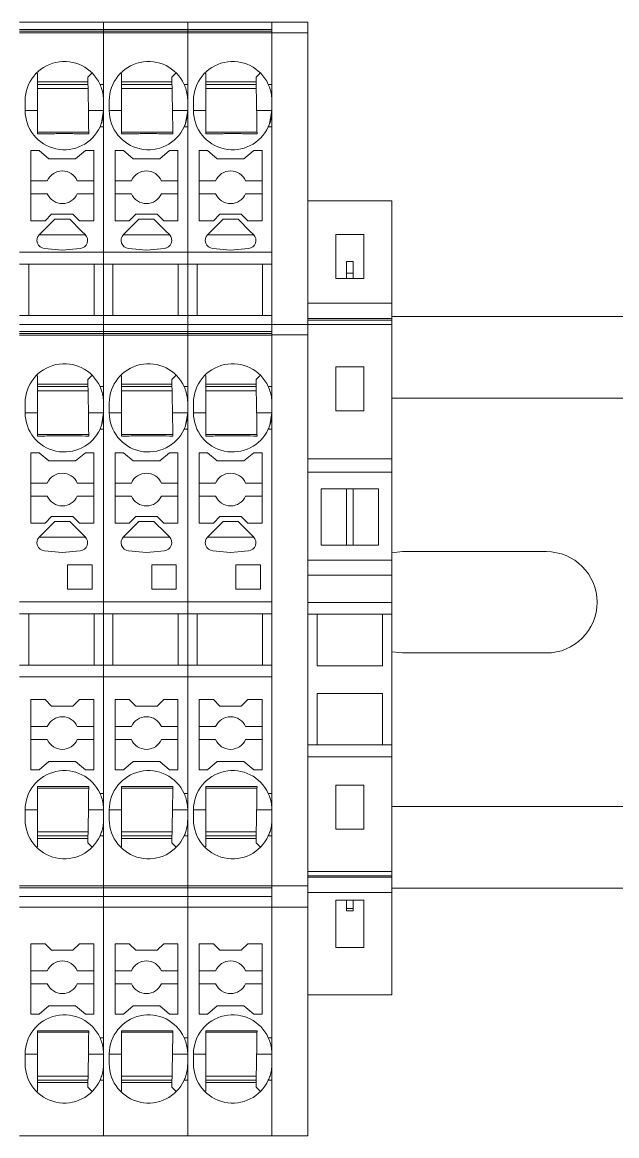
# Model space of a CAD drawing. Header units: millimetres. Extents: x 15 to 265, y 8 to 208.
# Drawn here: x 163.39 to 181.58, y 40.58 to 74.65 of the extents above; entities that cross this region are included whole.
import ezdxf

# ---------------------------------------------------------------- set-up
doc = ezdxf.new("R2010")
doc.units = ezdxf.units.MM

msp = doc.modelspace()

# ---------------------------------------------------------------- linework, layer by layer
at = {"color": 7, "linetype": 'Continuous', "lineweight": 15}
for p, q in [((165.88, 74.651), (163.305, 74.651)), ((165.88, 74.651), (165.88, 74.434)), ((168.455, 74.651), (165.88, 74.651)), ((171.03, 74.651), (168.455, 74.651)), ((168.455, 74.434), (168.455, 74.651)), ((171.03, 74.651), (172.13, 74.651)), ((171.03, 74.38), (171.03, 74.651)), ((172.13, 74.651), (172.13, 74.333)), ((165.88, 74.434), (163.305, 74.434)), ((163.305, 74.38), (165.88, 74.38)), ((163.305, 74.326), (165.88, 74.326)), ((165.88, 74.434), (165.88, 74.38)), ((168.455, 74.434), (165.88, 74.434)), ((165.88, 74.38), (165.88, 74.326)), ((165.88, 74.38), (168.455, 74.38)), ((165.88, 74.326), (165.88, 72.751)), ((165.88, 74.326), (168.455, 74.326)), ((165.88, 74.326), (165.88, 67.611)), ((171.03, 74.434), (168.455, 74.434)), ((168.455, 74.38), (168.455, 74.434)), ((168.455, 74.38), (171.03, 74.38)), ((168.455, 74.326), (168.455, 74.38)), ((168.455, 74.326), (171.03, 74.326)), ((168.455, 74.326), (168.455, 67.611)), ((168.455, 74.326), (168.455, 72.751)), ((171.03, 74.38), (171.03, 74.368)), ((171.03, 74.333), (171.03, 74.368)), ((171.03, 74.333), (172.13, 74.333)), ((171.03, 65.401), (171.03, 74.333)), ((171.03, 74.326), (171.03, 72.751)), ((172.13, 74.333), (172.13, 65.444)), ((163.831, 73.1), (163.855, 73.076)), ((163.855, 73.076), (163.855, 71.951)), ((165.528, 73.1), (165.396, 72.968)), ((165.414, 71.951), (165.396, 72.968)), ((166.406, 73.1), (166.43, 73.076)), ((166.43, 73.076), (166.43, 71.951)), ((168.103, 73.1), (167.971, 72.968)), ((167.989, 71.951), (167.971, 72.968)), ((168.981, 73.1), (169.005, 73.076)), ((169.005, 73.076), (169.005, 71.951)), ((170.678, 73.1), (170.546, 72.968)), ((170.564, 71.951), (170.546, 72.968)), ((165.399, 72.826), (163.855, 72.826)), ((165.4, 72.751), (163.855, 72.751)), ((163.855, 72.626), (165.402, 72.626)), ((165.88, 72.751), (165.771, 72.751)), ((167.974, 72.826), (166.43, 72.826)), ((167.975, 72.751), (166.43, 72.751)), ((166.43, 72.626), (167.977, 72.626)), ((168.455, 72.751), (168.346, 72.751)), ((170.549, 72.826), (169.005, 72.826)), ((170.55, 72.751), (169.005, 72.751)), ((169.005, 72.626), (170.552, 72.626)), ((171.03, 72.751), (170.921, 72.751)), ((163.48, 71.951), (163.48, 72.251)), ((166.055, 71.951), (166.055, 72.251)), ((168.63, 71.951), (168.63, 72.251)), ((163.48, 71.951), (163.855, 71.951)), ((165.414, 71.951), (165.88, 71.951)), ((165.815, 71.563), (165.88, 71.951)), ((166.055, 71.951), (166.43, 71.951)), ((167.989, 71.951), (168.455, 71.951)), ((168.39, 71.563), (168.455, 71.951)), ((168.63, 71.951), (169.005, 71.951)), ((170.564, 71.951), (171.03, 71.951)), ((170.959, 71.545), (171.03, 71.951)), ((163.855, 71.287), (165.43, 71.287)), ((165.88, 71.451), (165.771, 71.451)), ((165.88, 71.451), (165.88, 67.611)), ((166.43, 71.287), (168.005, 71.287)), ((168.455, 71.451), (168.346, 71.451)), ((168.455, 71.451), (168.455, 67.611)), ((169.005, 71.287), (170.58, 71.287)), ((171.03, 71.451), (170.921, 71.451)), ((171.03, 71.451), (171.03, 67.611)), ((163.91, 70.726), (163.655, 70.726)), ((163.655, 70.726), (163.655, 68.576)), ((164.208, 70.476), (163.91, 70.726)), ((165.324, 70.726), (165.026, 70.476)), ((165.58, 70.726), (165.324, 70.726)), ((165.58, 68.576), (165.58, 70.726)), ((166.485, 70.726), (166.23, 70.726)), ((166.23, 70.726), (166.23, 68.576)), ((166.783, 70.476), (166.485, 70.726)), ((167.899, 70.726), (167.601, 70.476)), ((168.155, 70.726), (167.899, 70.726)), ((168.155, 68.576), (168.155, 70.726)), ((169.06, 70.726), (168.805, 70.726)), ((168.805, 70.726), (168.805, 68.576)), ((169.358, 70.476), (169.06, 70.726)), ((170.474, 70.726), (170.176, 70.476)), ((170.73, 70.726), (170.474, 70.726)), ((170.73, 68.576), (170.73, 70.726)), ((165.026, 70.476), (164.208, 70.476)), ((167.601, 70.476), (166.783, 70.476)), ((170.176, 70.476), (169.358, 70.476)), ((163.655, 69.801), (164.159, 69.801)), ((165.58, 69.801), (165.076, 69.801)), ((166.23, 69.801), (166.734, 69.801)), ((168.155, 69.801), (167.651, 69.801)), ((168.805, 69.801), (169.309, 69.801)), ((170.73, 69.801), (170.226, 69.801)), ((164.159, 69.401), (163.655, 69.401)), ((165.58, 69.401), (165.076, 69.401)), ((166.734, 69.401), (166.23, 69.401)), ((168.155, 69.401), (167.651, 69.401)), ((169.309, 69.401), (168.805, 69.401)), ((170.73, 69.401), (170.226, 69.401)), ((174.705, 69.184), (172.13, 69.184)), ((174.705, 66.051), (174.705, 69.184)), ((163.655, 68.576), (164.09, 68.576)), ((164.389, 68.626), (163.916, 68.153)), ((164.09, 68.576), (164.29, 68.776)), ((164.29, 68.776), (164.944, 68.776)), ((164.389, 68.626), (164.846, 68.626)), ((165.209, 68.263), (164.846, 68.626)), ((164.944, 68.776), (165.144, 68.576)), ((165.144, 68.576), (165.58, 68.576)), ((166.23, 68.576), (166.665, 68.576)), ((166.964, 68.626), (166.491, 68.153)), ((166.665, 68.576), (166.865, 68.776)), ((166.865, 68.776), (167.519, 68.776)), ((166.964, 68.626), (167.421, 68.626)), ((167.784, 68.263), (167.421, 68.626)), ((167.519, 68.776), (167.719, 68.576)), ((167.719, 68.576), (168.155, 68.576)), ((168.805, 68.576), (169.24, 68.576)), ((169.539, 68.626), (169.066, 68.153)), ((169.24, 68.576), (169.44, 68.776)), ((169.44, 68.776), (170.094, 68.776)), ((169.539, 68.626), (169.996, 68.626)), ((170.359, 68.263), (169.996, 68.626)), ((170.094, 68.776), (170.294, 68.576)), ((170.294, 68.576), (170.73, 68.576)), ((165.319, 68.153), (165.209, 68.263)), ((167.894, 68.153), (167.784, 68.263)), ((170.469, 68.153), (170.359, 68.263)), ((172.992, 66.809), (172.992, 68.159)), ((172.992, 68.159), (173.842, 68.159)), ((173.842, 68.159), (173.842, 66.809)), ((163.906, 68.143), (165.329, 68.143)), ((166.481, 68.143), (167.904, 68.143)), ((169.056, 68.143), (170.479, 68.143)), ((163.305, 67.611), (165.88, 67.611)), ((164.069, 67.728), (164.617, 67.675)), ((164.617, 67.675), (165.166, 67.728)), ((165.88, 67.611), (165.88, 67.251)), ((165.88, 67.611), (168.455, 67.611)), ((166.644, 67.728), (167.192, 67.675)), ((167.192, 67.675), (167.741, 67.728)), ((168.455, 67.611), (171.03, 67.611)), ((168.455, 67.611), (168.455, 67.251)), ((169.219, 67.728), (169.767, 67.675)), ((169.767, 67.675), (170.316, 67.728)), ((163.305, 67.251), (165.88, 67.251)), ((163.592, 67.251), (163.592, 65.676)), ((165.592, 67.251), (165.592, 65.676)), ((165.88, 67.251), (165.88, 65.676)), ((165.88, 67.251), (168.455, 67.251)), ((166.167, 67.251), (166.167, 65.676)), ((168.167, 67.251), (168.167, 65.676)), ((168.455, 67.251), (171.03, 67.251)), ((168.455, 67.251), (168.455, 65.676)), ((168.742, 67.251), (168.742, 65.676)), ((170.742, 67.251), (170.742, 65.676)), ((173.517, 67.326), (173.317, 67.326)), ((173.317, 67.326), (173.317, 66.976)), ((173.517, 67.326), (173.517, 66.976)), ((173.842, 66.809), (172.992, 66.809)), ((173.317, 66.976), (173.517, 66.976)), ((173.317, 66.809), (173.317, 66.976)), ((173.517, 66.976), (173.517, 66.809)), ((172.13, 66.051), (174.705, 66.051)), ((174.705, 65.583), (174.705, 66.051)), ((165.88, 65.676), (163.305, 65.676)), ((165.88, 65.676), (165.88, 65.401)), ((168.455, 65.676), (165.88, 65.676)), ((171.03, 65.676), (168.455, 65.676)), ((168.455, 65.401), (168.455, 65.676)), ((171.03, 65.676), (171.03, 65.401)), ((174.705, 65.583), (172.13, 65.583)), ((174.705, 65.533), (172.13, 65.533)), ((172.13, 65.444), (172.13, 65.404)), ((239.73, 65.651), (174.705, 65.651)), ((174.705, 65.533), (174.705, 65.583)), ((174.705, 65.404), (174.705, 65.533)), ((165.88, 65.401), (163.305, 65.401)), ((165.88, 65.184), (163.305, 65.184)), ((163.305, 65.13), (165.88, 65.13)), ((165.88, 65.401), (165.88, 65.184)), ((168.455, 65.401), (165.88, 65.401)), ((165.88, 65.184), (165.88, 65.13)), ((168.455, 65.184), (165.88, 65.184)), ((165.88, 65.13), (165.88, 65.076)), ((165.88, 65.13), (168.455, 65.13)), ((171.03, 65.401), (168.455, 65.401)), ((168.455, 65.184), (168.455, 65.401)), ((171.03, 65.184), (168.455, 65.184)), ((168.455, 65.13), (168.455, 65.184)), ((168.455, 65.13), (171.03, 65.13)), ((168.455, 65.076), (168.455, 65.13)), ((171.03, 65.401), (172.13, 65.401)), ((171.03, 65.13), (171.03, 65.401)), ((171.03, 65.13), (171.03, 65.118)), ((171.03, 65.083), (171.03, 65.118)), ((171.03, 65.083), (172.13, 65.083)), ((171.03, 48.225), (171.03, 65.083)), ((174.705, 65.404), (172.13, 65.404)), ((172.13, 65.401), (172.13, 65.404)), ((172.13, 65.401), (172.13, 65.083)), ((172.13, 65.083), (172.13, 48.225)), ((174.705, 61.289), (174.705, 65.404)), ((163.305, 65.076), (165.88, 65.076)), ((165.88, 65.076), (165.88, 63.501)), ((165.88, 65.076), (168.455, 65.076)), ((165.88, 65.076), (165.88, 56.911)), ((168.455, 65.076), (171.03, 65.076)), ((168.455, 65.076), (168.455, 56.911)), ((168.455, 65.076), (168.455, 63.501)), ((171.03, 65.076), (171.03, 63.501)), ((172.992, 64.109), (173.842, 64.109)), ((172.992, 62.759), (172.992, 64.109)), ((173.842, 64.109), (173.842, 62.759)), ((163.831, 63.85), (163.855, 63.826)), ((163.855, 63.826), (163.855, 62.701)), ((165.528, 63.85), (165.396, 63.718)), ((166.406, 63.85), (166.43, 63.826)), ((166.43, 63.826), (166.43, 62.701)), ((168.103, 63.85), (167.971, 63.718)), ((168.981, 63.85), (169.005, 63.826)), ((169.005, 63.826), (169.005, 62.701)), ((170.678, 63.85), (170.546, 63.718)), ((165.399, 63.576), (163.855, 63.576)), ((165.4, 63.501), (163.855, 63.501)), ((165.414, 62.701), (165.396, 63.718)), ((165.88, 63.501), (165.771, 63.501)), ((167.974, 63.576), (166.43, 63.576)), ((167.975, 63.501), (166.43, 63.501)), ((167.989, 62.701), (167.971, 63.718)), ((168.455, 63.501), (168.346, 63.501)), ((170.549, 63.576), (169.005, 63.576)), ((170.55, 63.501), (169.005, 63.501)), ((170.564, 62.701), (170.546, 63.718)), ((171.03, 63.501), (170.921, 63.501)), ((163.855, 63.376), (165.402, 63.376)), ((165.88, 63.151), (165.869, 63.151)), ((166.43, 63.376), (167.977, 63.376)), ((168.455, 63.151), (168.444, 63.151)), ((169.005, 63.376), (170.552, 63.376)), ((171.03, 63.151), (171.019, 63.151)), ((239.73, 63.151), (174.705, 63.151)), ((163.48, 62.701), (163.48, 63.001)), ((163.48, 62.701), (163.855, 62.701)), ((165.414, 62.701), (165.88, 62.701)), ((165.815, 62.313), (165.88, 62.701)), ((166.055, 62.701), (166.055, 63.001)), ((166.055, 62.701), (166.43, 62.701)), ((167.989, 62.701), (168.455, 62.701)), ((168.39, 62.313), (168.455, 62.701)), ((168.63, 62.701), (168.63, 63.001)), ((168.63, 62.701), (169.005, 62.701)), ((170.564, 62.701), (171.03, 62.701)), ((170.965, 62.313), (171.03, 62.701)), ((173.842, 62.759), (172.992, 62.759)), ((163.855, 62.037), (165.43, 62.037)), ((165.88, 62.201), (165.771, 62.201)), ((165.88, 62.201), (165.88, 56.911)), ((166.43, 62.037), (168.005, 62.037)), ((168.455, 62.201), (168.346, 62.201)), ((168.455, 62.201), (168.455, 56.911)), ((169.005, 62.037), (170.58, 62.037)), ((171.03, 62.201), (170.921, 62.201)), ((171.03, 62.201), (171.03, 56.911)), ((163.91, 61.476), (163.655, 61.476)), ((163.655, 61.476), (163.655, 59.326)), ((164.208, 61.226), (163.91, 61.476)), ((165.324, 61.476), (165.026, 61.226)), ((165.58, 61.476), (165.324, 61.476)), ((165.58, 59.326), (165.58, 61.476)), ((166.485, 61.476), (166.23, 61.476)), ((166.23, 61.476), (166.23, 59.326)), ((166.783, 61.226), (166.485, 61.476)), ((167.899, 61.476), (167.601, 61.226)), ((168.155, 61.476), (167.899, 61.476)), ((168.155, 59.326), (168.155, 61.476)), ((169.06, 61.476), (168.805, 61.476)), ((168.805, 61.476), (168.805, 59.326)), ((169.358, 61.226), (169.06, 61.476)), ((170.474, 61.476), (170.176, 61.226)), ((170.73, 61.476), (170.474, 61.476)), ((170.73, 59.326), (170.73, 61.476)), ((165.026, 61.226), (164.208, 61.226)), ((167.601, 61.226), (166.783, 61.226)), ((170.176, 61.226), (169.358, 61.226)), ((172.13, 61.289), (174.705, 61.289)), ((174.705, 60.879), (174.705, 61.289)), ((172.13, 60.879), (174.705, 60.879)), ((174.705, 58.192), (174.705, 60.879)), ((164.159, 60.551), (163.655, 60.551)), ((165.076, 60.551), (165.58, 60.551)), ((166.734, 60.551), (166.23, 60.551)), ((167.651, 60.551), (168.155, 60.551)), ((169.309, 60.551), (168.805, 60.551)), ((170.226, 60.551), (170.73, 60.551)), ((172.542, 60.371), (174.292, 60.371)), ((172.542, 58.646), (172.542, 60.371)), ((173.317, 60.371), (173.317, 58.646)), ((173.517, 60.371), (173.517, 58.646)), ((174.292, 60.371), (174.292, 58.646)), ((164.159, 60.151), (163.655, 60.151)), ((165.58, 60.151), (165.076, 60.151)), ((166.734, 60.151), (166.23, 60.151)), ((168.155, 60.151), (167.651, 60.151)), ((169.309, 60.151), (168.805, 60.151)), ((170.73, 60.151), (170.226, 60.151)), ((163.655, 59.326), (164.09, 59.326)), ((164.389, 59.376), (163.916, 58.903)), ((164.09, 59.326), (164.29, 59.526)), ((164.29, 59.526), (164.944, 59.526)), ((164.389, 59.376), (164.846, 59.376)), ((165.209, 59.013), (164.846, 59.376)), ((164.944, 59.526), (165.144, 59.326)), ((165.144, 59.326), (165.58, 59.326)), ((166.23, 59.326), (166.665, 59.326)), ((166.964, 59.376), (166.491, 58.903)), ((166.665, 59.326), (166.865, 59.526)), ((166.865, 59.526), (167.519, 59.526)), ((166.964, 59.376), (167.421, 59.376)), ((167.784, 59.013), (167.421, 59.376)), ((167.519, 59.526), (167.719, 59.326)), ((167.719, 59.326), (168.155, 59.326)), ((168.805, 59.326), (169.24, 59.326)), ((169.539, 59.376), (169.066, 58.903)), ((169.24, 59.326), (169.44, 59.526)), ((169.44, 59.526), (170.094, 59.526)), ((169.539, 59.376), (169.996, 59.376)), ((170.359, 59.013), (169.996, 59.376)), ((170.094, 59.526), (170.294, 59.326)), ((170.294, 59.326), (170.73, 59.326)), ((165.319, 58.903), (165.209, 59.013)), ((167.894, 58.903), (167.784, 59.013)), ((170.469, 58.903), (170.359, 59.013)), ((163.906, 58.893), (165.329, 58.893)), ((166.481, 58.893), (167.904, 58.893)), ((169.056, 58.893), (170.479, 58.893)), ((174.292, 58.646), (172.542, 58.646)), ((164.069, 58.478), (164.617, 58.425)), ((164.617, 58.425), (165.166, 58.478)), ((166.644, 58.478), (167.192, 58.425)), ((167.192, 58.425), (167.741, 58.478)), ((169.219, 58.478), (169.767, 58.425)), ((169.767, 58.425), (170.316, 58.478)), ((175.03, 58.451), (174.705, 58.417)), ((179.43, 58.451), (175.03, 58.451)), ((165.53, 58.051), (164.78, 58.051)), ((164.78, 58.051), (164.78, 57.301)), ((165.53, 57.301), (165.53, 58.051)), ((168.105, 58.051), (167.355, 58.051)), ((167.355, 58.051), (167.355, 57.301)), ((168.105, 57.301), (168.105, 58.051)), ((170.68, 58.051), (169.93, 58.051)), ((169.93, 58.051), (169.93, 57.301)), ((170.68, 57.301), (170.68, 58.051)), ((174.705, 58.192), (172.13, 58.192)), ((174.705, 57.729), (174.705, 58.192)), ((172.13, 57.729), (174.705, 57.729)), ((174.705, 56.893), (174.705, 57.729)), ((164.78, 57.301), (165.53, 57.301)), ((167.355, 57.301), (168.105, 57.301)), ((169.93, 57.301), (170.68, 57.301)), ((163.305, 56.911), (165.88, 56.911)), ((165.88, 56.911), (165.88, 56.551)), ((165.88, 56.911), (168.455, 56.911)), ((168.455, 56.911), (171.03, 56.911)), ((168.455, 56.911), (168.455, 56.551)), ((174.705, 56.893), (172.13, 56.893)), ((174.705, 56.534), (174.705, 56.893)), ((163.305, 56.551), (165.88, 56.551)), ((163.592, 56.551), (163.592, 54.976)), ((165.592, 56.551), (165.592, 54.976)), ((165.88, 56.551), (165.88, 54.976)), ((165.88, 56.551), (168.455, 56.551)), ((166.167, 56.551), (166.167, 54.976)), ((168.167, 56.551), (168.167, 54.976)), ((168.455, 56.551), (171.03, 56.551)), ((168.455, 56.551), (168.455, 54.976)), ((168.742, 56.551), (168.742, 54.976)), ((170.742, 56.551), (170.742, 54.976)), ((172.13, 56.534), (174.705, 56.534)), ((172.417, 54.959), (172.417, 56.534)), ((174.417, 56.534), (174.417, 54.959)), ((174.705, 52.534), (174.705, 56.534)), ((174.705, 55.386), (175.03, 55.351)), ((175.03, 55.351), (179.43, 55.351)), ((163.305, 54.976), (165.88, 54.976)), ((165.88, 54.976), (165.88, 54.617)), ((165.88, 54.976), (168.455, 54.976)), ((168.455, 54.976), (171.03, 54.976)), ((168.455, 54.976), (168.455, 54.617)), ((174.417, 54.959), (172.417, 54.959)), ((163.305, 54.617), (165.88, 54.617)), ((165.88, 54.617), (165.88, 51.051)), ((165.88, 54.617), (168.455, 54.617)), ((165.88, 54.617), (165.88, 48.224)), ((168.455, 54.617), (171.03, 54.617)), ((168.455, 54.617), (168.455, 48.224)), ((168.455, 54.617), (168.455, 51.051)), ((171.03, 54.617), (171.03, 51.051)), ((163.655, 53.926), (163.655, 51.776)), ((164.09, 53.926), (163.655, 53.926)), ((164.29, 53.726), (164.09, 53.926)), ((165.144, 53.926), (164.944, 53.726)), ((165.58, 53.926), (165.144, 53.926)), ((165.58, 51.776), (165.58, 53.926)), ((166.23, 53.926), (166.23, 51.776)), ((166.665, 53.926), (166.23, 53.926)), ((166.865, 53.726), (166.665, 53.926)), ((167.719, 53.926), (167.519, 53.726)), ((168.155, 53.926), (167.719, 53.926)), ((168.155, 51.776), (168.155, 53.926)), ((168.805, 53.926), (168.805, 51.776)), ((169.24, 53.926), (168.805, 53.926)), ((169.44, 53.726), (169.24, 53.926)), ((170.294, 53.926), (170.094, 53.726)), ((170.73, 53.926), (170.294, 53.926)), ((170.73, 51.776), (170.73, 53.926)), ((172.417, 54.109), (174.417, 54.109)), ((172.417, 52.534), (172.417, 54.109)), ((174.417, 54.109), (174.417, 52.534)), ((164.944, 53.726), (164.29, 53.726)), ((167.519, 53.726), (166.865, 53.726)), ((170.094, 53.726), (169.44, 53.726)), ((164.159, 53.101), (163.655, 53.101)), ((165.58, 53.101), (165.076, 53.101)), ((166.734, 53.101), (166.23, 53.101)), ((168.155, 53.101), (167.651, 53.101)), ((169.309, 53.101), (168.805, 53.101)), ((170.73, 53.101), (170.226, 53.101)), ((164.159, 52.701), (163.655, 52.701)), ((165.076, 52.701), (165.58, 52.701)), ((166.734, 52.701), (166.23, 52.701)), ((167.651, 52.701), (168.155, 52.701)), ((169.309, 52.701), (168.805, 52.701)), ((170.226, 52.701), (170.73, 52.701)), ((174.705, 52.534), (172.13, 52.534)), ((174.705, 52.175), (174.705, 52.534)), ((172.13, 52.175), (174.705, 52.175)), ((174.705, 48.664), (174.705, 52.175)), ((163.91, 51.776), (164.208, 52.026)), ((164.208, 52.026), (165.026, 52.026)), ((165.026, 52.026), (165.324, 51.776)), ((166.485, 51.776), (166.783, 52.026)), ((166.783, 52.026), (167.601, 52.026)), ((167.601, 52.026), (167.899, 51.776)), ((169.06, 51.776), (169.358, 52.026)), ((169.358, 52.026), (170.176, 52.026)), ((170.176, 52.026), (170.474, 51.776)), ((163.655, 51.776), (163.91, 51.776)), ((165.324, 51.776), (165.58, 51.776)), ((166.23, 51.776), (166.485, 51.776)), ((167.899, 51.776), (168.155, 51.776)), ((168.805, 51.776), (169.06, 51.776)), ((170.474, 51.776), (170.73, 51.776)), ((163.855, 51.216), (165.43, 51.216)), ((166.43, 51.216), (168.005, 51.216)), ((169.005, 51.216), (170.58, 51.216)), ((172.992, 49.959), (172.992, 51.309)), ((172.992, 51.309), (173.842, 51.309)), ((173.842, 51.309), (173.842, 49.959)), ((165.88, 51.051), (165.771, 51.051)), ((168.455, 51.051), (168.346, 51.051)), ((171.03, 51.051), (170.921, 51.051)), ((163.48, 50.551), (163.48, 50.251)), ((163.855, 50.551), (163.48, 50.551)), ((163.855, 49.426), (163.855, 50.551)), ((165.414, 50.551), (165.396, 49.535)), ((165.88, 50.551), (165.414, 50.551)), ((165.88, 50.651), (165.876, 50.651)), ((166.055, 50.551), (166.055, 50.251)), ((166.43, 50.551), (166.055, 50.551)), ((166.43, 49.426), (166.43, 50.551)), ((167.989, 50.551), (167.971, 49.535)), ((168.455, 50.551), (167.989, 50.551)), ((168.455, 50.651), (168.451, 50.651)), ((168.63, 50.551), (168.63, 50.251)), ((169.005, 50.551), (168.63, 50.551)), ((169.005, 49.426), (169.005, 50.551)), ((170.564, 50.551), (170.546, 49.535)), ((171.03, 50.551), (170.564, 50.551)), ((171.03, 50.651), (171.026, 50.651)), ((239.73, 50.651), (174.705, 50.651)), ((163.855, 49.876), (165.402, 49.876)), ((165.4, 49.751), (163.855, 49.751)), ((165.88, 49.751), (165.771, 49.751)), ((165.88, 49.751), (165.88, 48.224)), ((166.43, 49.876), (167.977, 49.876)), ((167.975, 49.751), (166.43, 49.751)), ((168.455, 49.751), (168.346, 49.751)), ((168.455, 49.751), (168.455, 48.224)), ((169.005, 49.876), (170.552, 49.876)), ((170.55, 49.751), (169.005, 49.751)), ((171.03, 49.751), (170.921, 49.751)), ((171.03, 49.751), (171.03, 48.224)), ((173.842, 49.959), (172.992, 49.959)), ((163.855, 49.426), (163.831, 49.403)), ((165.399, 49.676), (163.855, 49.676)), ((165.396, 49.535), (165.528, 49.403)), ((166.43, 49.426), (166.406, 49.403)), ((167.974, 49.676), (166.43, 49.676)), ((167.971, 49.535), (168.103, 49.403)), ((169.005, 49.426), (168.981, 49.403)), ((170.549, 49.676), (169.005, 49.676)), ((170.546, 49.535), (170.678, 49.403)), ((172.13, 48.664), (174.705, 48.664)), ((172.13, 48.535), (174.705, 48.535)), ((174.705, 48.485), (172.13, 48.485)), ((174.705, 48.535), (174.705, 48.664)), ((174.705, 48.535), (174.705, 48.485)), ((174.705, 48.017), (174.705, 48.485)), ((165.88, 48.224), (163.305, 48.224)), ((165.88, 48.16), (163.305, 48.16)), ((165.88, 48.224), (165.88, 48.16)), ((168.455, 48.224), (165.88, 48.224)), ((165.88, 48.16), (165.88, 47.893)), ((168.455, 48.16), (165.88, 48.16)), ((171.03, 48.224), (168.455, 48.224)), ((168.455, 48.16), (168.455, 48.224)), ((171.03, 48.16), (168.455, 48.16)), ((168.455, 47.893), (168.455, 48.16)), ((171.03, 48.225), (172.13, 48.225)), ((171.03, 48.224), (171.03, 48.188)), ((171.03, 47.6), (171.03, 48.188)), ((172.13, 48.225), (172.13, 47.576)), ((174.705, 48.151), (239.73, 48.151)), ((163.305, 47.893), (165.88, 47.893)), ((165.88, 47.893), (165.88, 47.576)), ((165.88, 47.893), (168.455, 47.893)), ((168.455, 47.893), (171.03, 47.893)), ((168.455, 47.576), (168.455, 47.893)), ((174.705, 48.017), (172.13, 48.017)), ((172.992, 47.784), (173.842, 47.784)), ((172.992, 46.334), (172.992, 47.784)), ((173.317, 47.784), (173.317, 47.526)), ((173.517, 47.784), (173.517, 47.526)), ((173.842, 47.784), (173.842, 46.334)), ((174.705, 44.884), (174.705, 48.017)), ((163.305, 47.576), (165.88, 47.576)), ((165.88, 47.576), (165.88, 43.576)), ((165.88, 47.576), (168.455, 47.576)), ((165.88, 47.576), (165.88, 40.576)), ((168.455, 47.576), (171.03, 47.576)), ((168.455, 47.576), (168.455, 40.576)), ((168.455, 47.576), (168.455, 43.576)), ((171.03, 47.6), (171.03, 47.576)), ((171.03, 47.576), (172.13, 47.576)), ((171.03, 40.576), (171.03, 47.576)), ((171.03, 47.576), (171.03, 43.576)), ((172.13, 47.576), (172.13, 40.576)), ((173.517, 47.526), (173.317, 47.526)), ((173.317, 47.526), (173.317, 47.461)), ((173.517, 47.461), (173.317, 47.461)), ((173.517, 47.526), (173.517, 47.461)), ((164.09, 46.451), (163.655, 46.451)), ((163.655, 46.451), (163.655, 44.301)), ((164.29, 46.251), (164.09, 46.451)), ((165.144, 46.451), (164.944, 46.251)), ((165.58, 46.451), (165.144, 46.451)), ((165.58, 44.301), (165.58, 46.451)), ((166.665, 46.451), (166.23, 46.451)), ((166.23, 46.451), (166.23, 44.301)), ((166.865, 46.251), (166.665, 46.451)), ((167.719, 46.451), (167.519, 46.251)), ((168.155, 46.451), (167.719, 46.451)), ((168.155, 44.301), (168.155, 46.451)), ((169.24, 46.451), (168.805, 46.451)), ((168.805, 46.451), (168.805, 44.301)), ((169.44, 46.251), (169.24, 46.451)), ((170.294, 46.451), (170.094, 46.251)), ((170.73, 46.451), (170.294, 46.451)), ((170.73, 44.301), (170.73, 46.451)), ((164.944, 46.251), (164.29, 46.251)), ((167.519, 46.251), (166.865, 46.251)), ((170.094, 46.251), (169.44, 46.251)), ((172.992, 46.334), (173.842, 46.334)), ((164.159, 45.626), (163.655, 45.626)), ((165.58, 45.626), (165.076, 45.626)), ((166.734, 45.626), (166.23, 45.626)), ((168.155, 45.626), (167.651, 45.626)), ((169.309, 45.626), (168.805, 45.626)), ((170.73, 45.626), (170.226, 45.626)), ((163.655, 45.226), (164.159, 45.226)), ((165.58, 45.226), (165.076, 45.226)), ((166.23, 45.226), (166.734, 45.226)), ((168.155, 45.226), (167.651, 45.226)), ((168.805, 45.226), (169.309, 45.226)), ((170.73, 45.226), (170.226, 45.226)), ((172.13, 44.884), (174.705, 44.884)), ((163.655, 44.301), (163.91, 44.301)), ((163.91, 44.301), (164.208, 44.551)), ((164.208, 44.551), (165.026, 44.551)), ((165.026, 44.551), (165.324, 44.301)), ((165.324, 44.301), (165.58, 44.301)), ((166.23, 44.301), (166.485, 44.301)), ((166.485, 44.301), (166.783, 44.551)), ((166.783, 44.551), (167.601, 44.551)), ((167.601, 44.551), (167.899, 44.301)), ((167.899, 44.301), (168.155, 44.301)), ((168.805, 44.301), (169.06, 44.301)), ((169.06, 44.301), (169.358, 44.551)), ((169.358, 44.551), (170.176, 44.551)), ((170.176, 44.551), (170.474, 44.301)), ((170.474, 44.301), (170.73, 44.301)), ((163.855, 43.741), (165.43, 43.741)), ((166.43, 43.741), (168.005, 43.741)), ((169.005, 43.741), (170.58, 43.741)), ((165.88, 43.576), (165.771, 43.576)), ((168.455, 43.576), (168.346, 43.576)), ((171.03, 43.576), (170.921, 43.576)), ((163.48, 43.076), (163.48, 42.776)), ((163.855, 43.076), (163.48, 43.076)), ((163.855, 41.951), (163.855, 43.076)), ((165.414, 43.076), (165.396, 42.06)), ((165.88, 43.076), (165.414, 43.076)), ((166.055, 43.076), (166.055, 42.776)), ((166.43, 43.076), (166.055, 43.076)), ((166.43, 41.951), (166.43, 43.076)), ((167.989, 43.076), (167.971, 42.06)), ((168.455, 43.076), (167.989, 43.076)), ((168.63, 43.076), (168.63, 42.776)), ((169.005, 43.076), (168.63, 43.076)), ((169.005, 41.951), (169.005, 43.076)), ((170.564, 43.076), (170.546, 42.06)), ((171.03, 43.076), (170.564, 43.076)), ((163.855, 42.401), (165.402, 42.401)), ((165.4, 42.276), (163.855, 42.276)), ((165.88, 42.276), (165.771, 42.276)), ((165.88, 42.276), (165.88, 40.576)), ((166.43, 42.401), (167.977, 42.401)), ((167.975, 42.276), (166.43, 42.276)), ((168.455, 42.276), (168.346, 42.276)), ((168.455, 42.276), (168.455, 40.576)), ((169.005, 42.401), (170.552, 42.401)), ((170.55, 42.276), (169.005, 42.276)), ((171.03, 42.276), (170.921, 42.276)), ((171.03, 42.276), (171.03, 40.576)), ((163.855, 41.951), (163.831, 41.928)), ((165.399, 42.201), (163.855, 42.201)), ((165.396, 42.06), (165.528, 41.928)), ((166.43, 41.951), (166.406, 41.928)), ((167.974, 42.201), (166.43, 42.201)), ((167.971, 42.06), (168.103, 41.928)), ((169.005, 41.951), (168.981, 41.928)), ((170.549, 42.201), (169.005, 42.201)), ((170.546, 42.06), (170.678, 41.928)), ((165.88, 40.576), (163.305, 40.576)), ((168.455, 40.576), (165.88, 40.576)), ((171.03, 40.576), (168.455, 40.576)), ((171.03, 40.576), (172.13, 40.576))]:
    msp.add_line(p, q, dxfattribs=at)
for centre, radius, start, end in [((164.68, 72.251), 1.2, 24.6243, 180), ((167.255, 72.251), 1.2, 24.6243, 180), ((169.83, 72.251), 1.2, 24.6243, 180), ((164.68, 71.951), 1.2, 180, 335.3757), ((167.255, 71.951), 1.2, 180, 335.3757), ((169.83, 71.951), 1.2, 180, 335.3757), ((164.617, 69.601), 0.5, 23.5782, 156.4218), ((167.192, 69.601), 0.5, 23.5782, 156.4218), ((169.767, 69.601), 0.5, 23.5782, 156.4218), ((164.617, 69.601), 0.5, 203.5782, 336.4218), ((167.192, 69.601), 0.5, 203.5782, 336.4218), ((169.767, 69.601), 0.5, 203.5782, 336.4218), ((164.092, 67.976), 0.25, 135, 264.5597), ((165.142, 67.976), 0.25, 275.4403, 45), ((166.667, 67.976), 0.25, 135, 264.5597), ((167.717, 67.976), 0.25, 275.4403, 45), ((169.242, 67.976), 0.25, 135, 264.5597), ((170.292, 67.976), 0.25, 275.4403, 45), ((164.68, 63.001), 1.2, 24.6243, 180), ((167.255, 63.001), 1.2, 24.6243, 180), ((169.83, 63.001), 1.2, 24.6243, 180), ((164.68, 62.701), 1.2, 180, 335.3757), ((167.255, 62.701), 1.2, 180, 335.3757), ((169.83, 62.701), 1.2, 180, 335.3757), ((164.617, 60.351), 0.5, 23.5782, 156.4218), ((167.192, 60.351), 0.5, 23.5782, 156.4218), ((169.767, 60.351), 0.5, 23.5782, 156.4218), ((164.617, 60.351), 0.5, 203.5782, 336.4218), ((167.192, 60.351), 0.5, 203.5782, 336.4218), ((169.767, 60.351), 0.5, 203.5782, 336.4218), ((164.092, 58.726), 0.25, 135, 264.5597), ((165.142, 58.726), 0.25, 275.4403, 45), ((166.667, 58.726), 0.25, 135, 264.5597), ((167.717, 58.726), 0.25, 275.4403, 45), ((169.242, 58.726), 0.25, 135, 264.5597), ((170.292, 58.726), 0.25, 275.4403, 45), ((179.43, 56.901), 1.55, 270, 90), ((164.617, 52.901), 0.5, 23.5782, 156.4218), ((167.192, 52.901), 0.5, 23.5782, 156.4218), ((169.767, 52.901), 0.5, 23.5782, 156.4218), ((164.617, 52.901), 0.5, 203.5782, 336.4218), ((167.192, 52.901), 0.5, 203.5782, 336.4218), ((169.767, 52.901), 0.5, 203.5782, 336.4218), ((164.68, 50.551), 1.2, 24.6243, 180), ((167.255, 50.551), 1.2, 24.6243, 180), ((169.83, 50.551), 1.2, 24.6243, 180), ((164.68, 50.251), 1.2, 180, 335.3757), ((167.255, 50.251), 1.2, 180, 335.3757), ((169.83, 50.251), 1.2, 180, 335.3757), ((164.617, 45.426), 0.5, 23.5782, 156.4218), ((167.192, 45.426), 0.5, 23.5782, 156.4218), ((169.767, 45.426), 0.5, 23.5782, 156.4218), ((164.617, 45.426), 0.5, 203.5782, 336.4218), ((167.192, 45.426), 0.5, 203.5782, 336.4218), ((169.767, 45.426), 0.5, 203.5782, 336.4218), ((164.68, 43.076), 1.2, 24.6243, 180), ((167.255, 43.076), 1.2, 24.6243, 180), ((169.83, 43.076), 1.2, 24.6243, 180), ((164.68, 42.776), 1.2, 180, 335.3757), ((167.255, 42.776), 1.2, 180, 335.3757), ((169.83, 42.776), 1.2, 180, 335.3757)]:
    msp.add_arc(centre, radius, start, end, dxfattribs=at)
for points, knots in [([(165.771, 72.751), (165.794, 72.696), (165.837, 72.591), (165.874, 72.41), (165.878, 72.296), (165.88, 72.251)], [0, 0, 0, 0, 0.406693, 0.767315, 1, 1, 1, 1]), ([(168.346, 72.751), (168.369, 72.696), (168.412, 72.591), (168.449, 72.41), (168.453, 72.296), (168.455, 72.251)], [0, 0, 0, 0, 0.406693, 0.767315, 1, 1, 1, 1]), ([(170.921, 72.751), (170.944, 72.696), (170.987, 72.591), (171.024, 72.41), (171.028, 72.296), (171.03, 72.251)], [0, 0, 0, 0, 0.406693, 0.767315, 1, 1, 1, 1]), ([(163.855, 71.951), (163.855, 71.887), (163.855, 71.73), (163.855, 71.483), (163.855, 71.329), (163.855, 71.237)], [0, 0, 0, 0, 0.221485, 0.537532, 1, 1, 1, 1]), ([(165.426, 71.238), (165.424, 71.355), (165.421, 71.517), (165.417, 71.776), (165.415, 71.898), (165.414, 71.951)], [0, 0, 0, 0, 0.594686, 0.820984, 1, 1, 1, 1]), ([(165.88, 71.951), (165.877, 71.886), (165.87, 71.757), (165.826, 71.584), (165.789, 71.495), (165.771, 71.451)], [0, 0, 0, 0, 0.338397, 0.675497, 1, 1, 1, 1]), ([(166.43, 71.951), (166.43, 71.887), (166.43, 71.73), (166.43, 71.483), (166.43, 71.329), (166.43, 71.237)], [0, 0, 0, 0, 0.221485, 0.537532, 1, 1, 1, 1]), ([(168.001, 71.238), (167.999, 71.355), (167.996, 71.517), (167.992, 71.776), (167.99, 71.898), (167.989, 71.951)], [0, 0, 0, 0, 0.594686, 0.820984, 1, 1, 1, 1]), ([(168.455, 71.951), (168.452, 71.886), (168.445, 71.757), (168.401, 71.584), (168.364, 71.495), (168.346, 71.451)], [0, 0, 0, 0, 0.338397, 0.675497, 1, 1, 1, 1]), ([(169.005, 71.951), (169.005, 71.887), (169.005, 71.73), (169.005, 71.483), (169.005, 71.329), (169.005, 71.237)], [0, 0, 0, 0, 0.221485, 0.537532, 1, 1, 1, 1]), ([(170.576, 71.238), (170.574, 71.355), (170.571, 71.517), (170.567, 71.776), (170.565, 71.898), (170.564, 71.951)], [0, 0, 0, 0, 0.594686, 0.820984, 1, 1, 1, 1]), ([(171.03, 71.951), (171.027, 71.886), (171.02, 71.757), (170.976, 71.584), (170.939, 71.495), (170.921, 71.451)], [0, 0, 0, 0, 0.338397, 0.675497, 1, 1, 1, 1]), ([(163.855, 71.237), (164.005, 71.239), (164.191, 71.241), (164.494, 71.243), (164.652, 71.243), (164.822, 71.243), (165.115, 71.242), (165.291, 71.24), (165.426, 71.238)], [0, 0, 0, 0, 0.357293, 0.444287, 0.518254, 0.592604, 0.689691, 1, 1, 1, 1]), ([(166.43, 71.237), (166.58, 71.239), (166.766, 71.241), (167.069, 71.243), (167.227, 71.243), (167.397, 71.243), (167.69, 71.242), (167.866, 71.24), (168.001, 71.238)], [0, 0, 0, 0, 0.357293, 0.444287, 0.518254, 0.592604, 0.689691, 1, 1, 1, 1]), ([(169.005, 71.237), (169.155, 71.239), (169.341, 71.241), (169.644, 71.243), (169.802, 71.243), (169.972, 71.243), (170.265, 71.242), (170.441, 71.24), (170.576, 71.238)], [0, 0, 0, 0, 0.357293, 0.444287, 0.518254, 0.592604, 0.689691, 1, 1, 1, 1]), ([(165.771, 63.501), (165.794, 63.446), (165.837, 63.341), (165.874, 63.16), (165.878, 63.046), (165.88, 63.001)], [0, 0, 0, 0, 0.406693, 0.767315, 1, 1, 1, 1]), ([(168.346, 63.501), (168.369, 63.446), (168.412, 63.341), (168.449, 63.16), (168.453, 63.046), (168.455, 63.001)], [0, 0, 0, 0, 0.406693, 0.767315, 1, 1, 1, 1]), ([(170.921, 63.501), (170.944, 63.446), (170.987, 63.341), (171.024, 63.16), (171.028, 63.046), (171.03, 63.001)], [0, 0, 0, 0, 0.406693, 0.767315, 1, 1, 1, 1]), ([(163.855, 62.701), (163.855, 62.637), (163.855, 62.48), (163.855, 62.233), (163.855, 62.079), (163.855, 61.987)], [0, 0, 0, 0, 0.2214847, 0.5375323, 1, 1, 1, 1]), ([(165.426, 61.988), (165.424, 62.105), (165.421, 62.267), (165.417, 62.526), (165.415, 62.648), (165.414, 62.701)], [0, 0, 0, 0, 0.594686, 0.820984, 1, 1, 1, 1]), ([(165.88, 62.701), (165.877, 62.636), (165.87, 62.507), (165.826, 62.334), (165.789, 62.245), (165.771, 62.201)], [0, 0, 0, 0, 0.338397, 0.675497, 1, 1, 1, 1]), ([(166.43, 62.701), (166.43, 62.637), (166.43, 62.48), (166.43, 62.233), (166.43, 62.079), (166.43, 61.987)], [0, 0, 0, 0, 0.2214847, 0.5375323, 1, 1, 1, 1]), ([(168.001, 61.988), (167.999, 62.105), (167.996, 62.267), (167.992, 62.526), (167.99, 62.648), (167.989, 62.701)], [0, 0, 0, 0, 0.594686, 0.820984, 1, 1, 1, 1]), ([(168.455, 62.701), (168.452, 62.636), (168.445, 62.507), (168.401, 62.334), (168.364, 62.245), (168.346, 62.201)], [0, 0, 0, 0, 0.338397, 0.675497, 1, 1, 1, 1]), ([(169.005, 62.701), (169.005, 62.637), (169.005, 62.48), (169.005, 62.233), (169.005, 62.079), (169.005, 61.987)], [0, 0, 0, 0, 0.2214847, 0.5375323, 1, 1, 1, 1]), ([(170.576, 61.988), (170.574, 62.105), (170.571, 62.267), (170.567, 62.526), (170.565, 62.648), (170.564, 62.701)], [0, 0, 0, 0, 0.594686, 0.820984, 1, 1, 1, 1]), ([(171.03, 62.701), (171.027, 62.636), (171.02, 62.507), (170.976, 62.334), (170.939, 62.245), (170.921, 62.201)], [0, 0, 0, 0, 0.338397, 0.675497, 1, 1, 1, 1]), ([(163.855, 61.987), (164.005, 61.989), (164.191, 61.991), (164.494, 61.993), (164.652, 61.993), (164.822, 61.993), (165.115, 61.992), (165.291, 61.99), (165.426, 61.988)], [0, 0, 0, 0, 0.357293, 0.444287, 0.518254, 0.592604, 0.689691, 1, 1, 1, 1]), ([(166.43, 61.987), (166.58, 61.989), (166.766, 61.991), (167.069, 61.993), (167.227, 61.993), (167.397, 61.993), (167.69, 61.992), (167.866, 61.99), (168.001, 61.988)], [0, 0, 0, 0, 0.357293, 0.444287, 0.518254, 0.592604, 0.689691, 1, 1, 1, 1]), ([(169.005, 61.987), (169.155, 61.989), (169.341, 61.991), (169.644, 61.993), (169.802, 61.993), (169.972, 61.993), (170.265, 61.992), (170.441, 61.99), (170.576, 61.988)], [0, 0, 0, 0, 0.357293, 0.444287, 0.518254, 0.592604, 0.689691, 1, 1, 1, 1]), ([(165.426, 51.265), (165.279, 51.263), (165.094, 51.261), (164.78, 51.26), (164.625, 51.26), (164.452, 51.26), (164.169, 51.262), (163.986, 51.264), (163.855, 51.266)], [0, 0, 0, 0, 0.339069, 0.425891, 0.49416, 0.562258, 0.687966, 1, 1, 1, 1]), ([(163.855, 51.266), (163.855, 51.169), (163.855, 51.019), (163.855, 50.782), (163.855, 50.635), (163.855, 50.563), (163.855, 50.551)], [0, 0, 0, 0, 0.487703, 0.753663, 0.959788, 1, 1, 1, 1]), ([(165.414, 50.551), (165.415, 50.61), (165.417, 50.756), (165.422, 51.005), (165.424, 51.163), (165.426, 51.265)], [0, 0, 0, 0, 0.195586, 0.485109, 1, 1, 1, 1]), ([(168.001, 51.265), (167.854, 51.263), (167.669, 51.261), (167.355, 51.26), (167.2, 51.26), (167.027, 51.26), (166.744, 51.262), (166.561, 51.264), (166.43, 51.266)], [0, 0, 0, 0, 0.339069, 0.425891, 0.49416, 0.562258, 0.687966, 1, 1, 1, 1]), ([(166.43, 51.266), (166.43, 51.169), (166.43, 51.019), (166.43, 50.782), (166.43, 50.635), (166.43, 50.563), (166.43, 50.551)], [0, 0, 0, 0, 0.487703, 0.753663, 0.959788, 1, 1, 1, 1]), ([(167.989, 50.551), (167.99, 50.61), (167.992, 50.756), (167.997, 51.005), (167.999, 51.163), (168.001, 51.265)], [0, 0, 0, 0, 0.195586, 0.485109, 1, 1, 1, 1]), ([(170.576, 51.265), (170.429, 51.263), (170.244, 51.261), (169.93, 51.26), (169.775, 51.26), (169.602, 51.26), (169.319, 51.262), (169.136, 51.264), (169.005, 51.266)], [0, 0, 0, 0, 0.339069, 0.425891, 0.49416, 0.562258, 0.687966, 1, 1, 1, 1]), ([(169.005, 51.266), (169.005, 51.169), (169.005, 51.019), (169.005, 50.782), (169.005, 50.635), (169.005, 50.563), (169.005, 50.551)], [0, 0, 0, 0, 0.487703, 0.753663, 0.959788, 1, 1, 1, 1]), ([(170.564, 50.551), (170.565, 50.61), (170.567, 50.756), (170.572, 51.005), (170.574, 51.163), (170.576, 51.265)], [0, 0, 0, 0, 0.1955864, 0.4851091, 1, 1, 1, 1]), ([(165.771, 51.051), (165.794, 50.996), (165.837, 50.891), (165.874, 50.71), (165.878, 50.596), (165.88, 50.551)], [0, 0, 0, 0, 0.406693, 0.767315, 1, 1, 1, 1]), ([(168.346, 51.051), (168.369, 50.996), (168.412, 50.891), (168.449, 50.71), (168.453, 50.596), (168.455, 50.551)], [0, 0, 0, 0, 0.406693, 0.767315, 1, 1, 1, 1]), ([(170.921, 51.051), (170.944, 50.996), (170.987, 50.891), (171.024, 50.71), (171.028, 50.596), (171.03, 50.551)], [0, 0, 0, 0, 0.4066928, 0.7673147, 1, 1, 1, 1]), ([(165.88, 50.251), (165.877, 50.186), (165.87, 50.056), (165.826, 49.884), (165.789, 49.795), (165.771, 49.751)], [0, 0, 0, 0, 0.338397, 0.675497, 1, 1, 1, 1]), ([(168.455, 50.251), (168.452, 50.186), (168.445, 50.056), (168.401, 49.884), (168.364, 49.795), (168.346, 49.751)], [0, 0, 0, 0, 0.338397, 0.675497, 1, 1, 1, 1]), ([(171.03, 50.251), (171.027, 50.186), (171.02, 50.056), (170.976, 49.884), (170.939, 49.795), (170.921, 49.751)], [0, 0, 0, 0, 0.338397, 0.675497, 1, 1, 1, 1]), ([(165.426, 43.79), (165.279, 43.788), (165.094, 43.786), (164.78, 43.785), (164.625, 43.785), (164.452, 43.785), (164.169, 43.787), (163.986, 43.789), (163.855, 43.791)], [0, 0, 0, 0, 0.339069, 0.425891, 0.49416, 0.562258, 0.687966, 1, 1, 1, 1]), ([(163.855, 43.791), (163.855, 43.694), (163.855, 43.544), (163.855, 43.307), (163.855, 43.16), (163.855, 43.088), (163.855, 43.076)], [0, 0, 0, 0, 0.487703, 0.753663, 0.959788, 1, 1, 1, 1]), ([(165.414, 43.076), (165.415, 43.135), (165.417, 43.281), (165.422, 43.53), (165.424, 43.689), (165.426, 43.79)], [0, 0, 0, 0, 0.195586, 0.485109, 1, 1, 1, 1]), ([(168.001, 43.79), (167.854, 43.788), (167.669, 43.786), (167.355, 43.785), (167.2, 43.785), (167.027, 43.785), (166.744, 43.787), (166.561, 43.789), (166.43, 43.791)], [0, 0, 0, 0, 0.339069, 0.425891, 0.49416, 0.562258, 0.687966, 1, 1, 1, 1]), ([(166.43, 43.791), (166.43, 43.694), (166.43, 43.544), (166.43, 43.307), (166.43, 43.16), (166.43, 43.088), (166.43, 43.076)], [0, 0, 0, 0, 0.487703, 0.753663, 0.959788, 1, 1, 1, 1]), ([(167.989, 43.076), (167.99, 43.135), (167.992, 43.281), (167.997, 43.53), (167.999, 43.689), (168.001, 43.79)], [0, 0, 0, 0, 0.195586, 0.485109, 1, 1, 1, 1]), ([(170.576, 43.79), (170.429, 43.788), (170.244, 43.786), (169.93, 43.785), (169.775, 43.785), (169.602, 43.785), (169.319, 43.787), (169.136, 43.789), (169.005, 43.791)], [0, 0, 0, 0, 0.339069, 0.425891, 0.49416, 0.562258, 0.687966, 1, 1, 1, 1]), ([(169.005, 43.791), (169.005, 43.694), (169.005, 43.544), (169.005, 43.307), (169.005, 43.16), (169.005, 43.088), (169.005, 43.076)], [0, 0, 0, 0, 0.487703, 0.753663, 0.959788, 1, 1, 1, 1]), ([(170.564, 43.076), (170.565, 43.135), (170.567, 43.281), (170.572, 43.53), (170.574, 43.689), (170.576, 43.79)], [0, 0, 0, 0, 0.195586, 0.485109, 1, 1, 1, 1]), ([(165.771, 43.576), (165.794, 43.521), (165.837, 43.416), (165.874, 43.235), (165.878, 43.121), (165.88, 43.076)], [0, 0, 0, 0, 0.406693, 0.767315, 1, 1, 1, 1]), ([(168.346, 43.576), (168.369, 43.521), (168.412, 43.416), (168.449, 43.235), (168.453, 43.121), (168.455, 43.076)], [0, 0, 0, 0, 0.406693, 0.767315, 1, 1, 1, 1]), ([(170.921, 43.576), (170.944, 43.521), (170.987, 43.416), (171.024, 43.235), (171.028, 43.121), (171.03, 43.076)], [0, 0, 0, 0, 0.406693, 0.767315, 1, 1, 1, 1]), ([(165.88, 42.776), (165.877, 42.711), (165.87, 42.582), (165.826, 42.409), (165.789, 42.32), (165.771, 42.276)], [0, 0, 0, 0, 0.338397, 0.675497, 1, 1, 1, 1]), ([(168.455, 42.776), (168.452, 42.711), (168.445, 42.582), (168.401, 42.409), (168.364, 42.32), (168.346, 42.276)], [0, 0, 0, 0, 0.338397, 0.675497, 1, 1, 1, 1]), ([(171.03, 42.776), (171.027, 42.711), (171.02, 42.582), (170.976, 42.409), (170.939, 42.32), (170.921, 42.276)], [0, 0, 0, 0, 0.338397, 0.675497, 1, 1, 1, 1])]:
    msp.add_open_spline(points, degree=3, knots=knots, dxfattribs=at)

doc.saveas('drawing.dxf')
